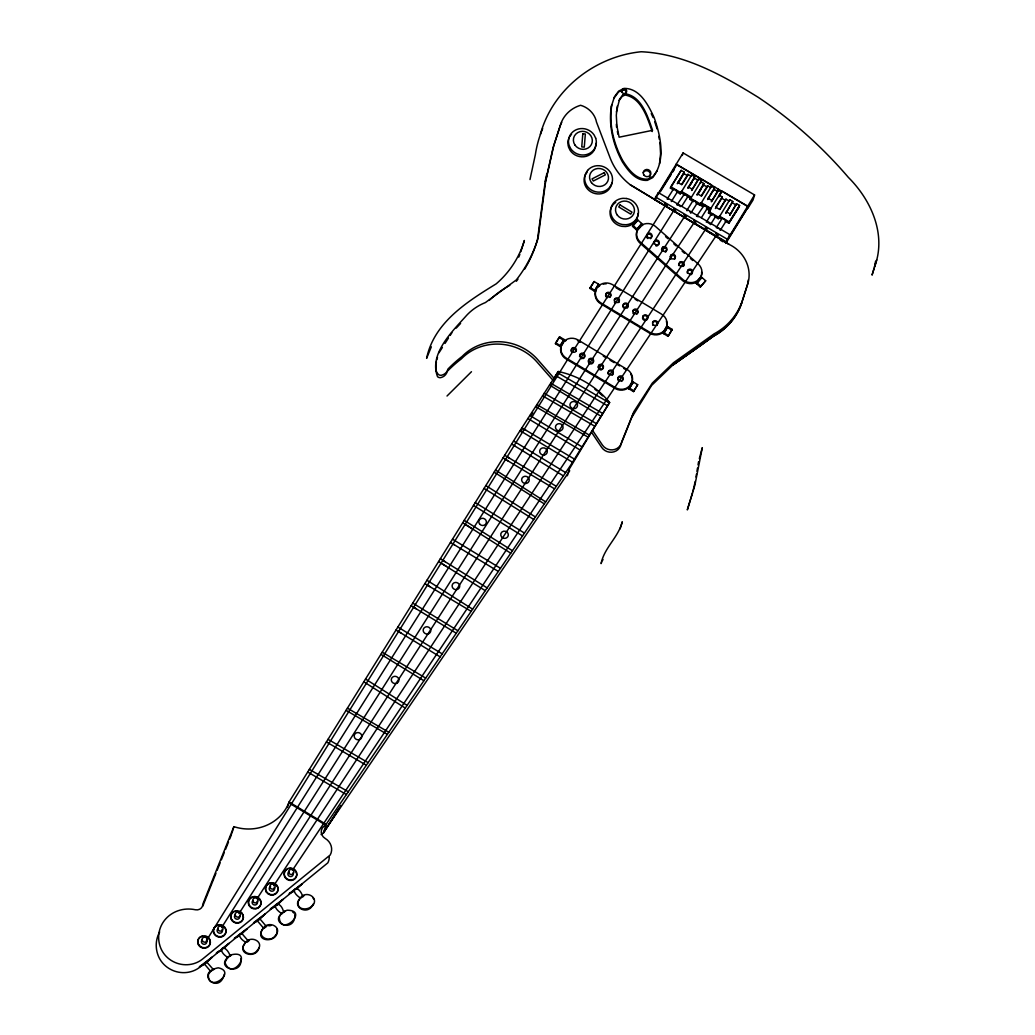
<?xml version="1.0" encoding="UTF-8"?>
<svg xmlns="http://www.w3.org/2000/svg" width="1035" height="1035" viewBox="0 0 1035 1035"><rect width="100%" height="100%" fill="white"/><g stroke="black" fill="none" stroke-linecap="round" stroke-linejoin="round"><path stroke-width="1.5" d="M436.356 361.888L435.981 366.985A8.836 8.306 17 0 0 437.546 373.402A3.519 3.312 17 0 0 441.635 375.213A9.043 8.5 17 0 0 447.948 369.068A140.178 131.781 17 0 1 462.14 356.428A50.456 47.429 17 0 1 537.747 359.662L554.126 378.383L553.402 380.738L537.023 362.03A50.456 47.429 17 0 0 461.429 358.796A140.178 131.781 17 0 0 447.224 371.423A9.043 8.5 17 0 1 440.91 377.581C439.733 377.853 438.439 377.516 437.546 376.688C428.671 353.737 452.709 331.032 466.707 315.274A54.532 51.258 17 0 1 485.428 302.556L516.258 279.967A140.889 132.441 17 0 0 538.174 237.584L545.574 181.875L553.816 145.379L560.634 124.342A31.943 30.028 17 0 1 580.596 105.285A22.007 20.687 17 0 1 596.496 122.104L610.107 157.863A62.514 58.762 17 0 0 630.237 184.773L728.989 244.338A34.97 32.874 17 0 1 748.318 281.947L742.638 299.865A64.752 60.871 17 0 1 714.046 333.891L673.487 362.742L652.335 383.053L633.808 411.749L621.763 441.738A10.661 10.027 17 0 1 602.396 445.024L592.563 430.366L609.615 402.486C596.703 386.689 578.216 375.692 558.279 371.513L518.017 433.833L289.063 801.996L287.51 807.08M611.788 104.91C608.709 123.941 613.561 143.58 622.617 160.373C628.219 169.158 636.02 179.999 647.729 179.107L653.059 176.39L657.199 170.762M616.407 111.974L619.538 99.244L622.501 95.233L625.36 93.771C641.778 96.475 647.781 116.619 652.567 130.319L619.111 137.202L616.925 125.959L616.304 115.325L617.261 106.139M659.515 163.853L660.576 153.736L659.916 142.351M208.371 975.009C208.087 993.691 237.597 971.839 218.243 967.803C193.856 972.641 219.239 995.903 224.323 974.155M279.269 917.204C280.252 937.813 309.918 910.024 287.005 910.231C263.809 920.956 295.247 935.614 294.871 914.604M298.171 901.795C296.411 911.123 310.681 910.774 313.45 903.749M696.956 471.236L697.486 468.066M698.03 464.896L698.56 461.726M695.96 477.019L696.464 474.121M875.545 261.35L874.523 266.939C886.762 234.867 871.379 200.273 848.351 177.373C822.152 146.737 791.749 119.724 758.241 97.329C722.624 75.283 684.006 53.691 641.195 51.75C595.228 56.291 552.69 89.178 540.386 134.278M529.998 179.534L535.367 154.59A123.915 116.489 17 0 1 542.676 128.573M545.122 181.358L546.842 173.751M692.958 491.366L695.222 481.353M699.324 458.608L702.299 447.663L694.951 484.923L687.318 509.906L692.557 492.763M231.879 833.253L233.884 826.654A44.79 42.112 17 0 0 288.817 802.824L325.844 825.167A7.905 7.439 17 0 0 325.145 838.415A13.119 12.329 17 0 1 330.204 854.988L202.679 958.966A26.367 24.788 17 0 1 160.684 947.918A31.037 29.174 17 0 1 165.859 918.757A31.037 29.174 17 0 1 195.382 909.765A6.326 5.951 17 0 0 202.873 904.034L233.884 826.654M210.377 971.399L208.837 974.077M213.702 969.704L213.986 968.76M230.714 955.822L230.999 954.878C254.183 949.095 232.461 981.736 225.177 963.016M245.347 942.872C237.468 951.126 252.178 958.332 257.379 950.195C265.219 942.07 250.612 934.566 245.347 942.872C235.566 953.972 256.628 959.781 259.086 947.517M248.672 941.177L248.969 940.233M263.317 928.227C255.425 936.481 270.148 943.687 275.336 935.549C283.189 927.425 268.582 919.921 263.317 928.227C252.268 942.963 280.136 943.726 276.914 929.249M436.77 359.895L437.495 357.528M266.642 926.532L266.926 925.588M281.274 913.582L279.735 916.273M284.599 911.887L284.884 910.942M300.176 898.173C291.65 906.608 306.101 914.992 311.91 906.44C320.384 898.134 306.101 889.427 300.176 898.173L298.636 900.864M303.501 896.478L303.798 895.534M321.083 834.546A7.905 7.439 17 0 1 323.425 833.071L326.103 824.339L570.479 465.478L609.615 402.486M630.651 374.01A11.463 10.777 17 0 1 631.997 382.251L630.91 384.852L626.835 388.772A11.463 10.777 17 0 1 615.424 388.642L566.481 359.223A11.463 10.777 17 0 1 560.879 346.971L555.446 343.698L555.691 342.87L559.599 336.802L564.023 339.467L559.87 346.363L564.023 339.467M559.599 336.802L555.446 343.698M558.279 371.513L554.126 378.383M666.398 321.38A11.463 10.777 17 0 1 666.527 326.982L663.694 331.808L661.365 333.503A11.463 10.777 17 0 1 649.967 333.373L601.024 303.954A11.463 10.777 17 0 1 595.423 291.702L589.976 288.442L590.235 287.601L594.142 281.533L598.566 284.198L594.4 291.094L598.566 284.198M594.142 281.533L589.976 288.442M701.614 272.14A11.463 10.777 17 0 1 700.63 277.639L696.878 281.843L694.252 283.085A11.463 10.777 17 0 1 682.996 280.925L640.406 243.497A11.463 10.777 17 0 1 637.288 230.546L632.553 226.38L632.864 225.371L637.922 220.144L641.765 223.534L636.396 229.77L641.765 223.534M637.922 220.144L632.553 226.38M567.335 475.751L569.509 468.674L592.563 430.366M633.265 382.031L629.099 388.927L633.265 382.031L637.689 384.697L633.524 391.592L627.74 388.112M633.524 391.592L637.689 384.697M632.359 416.458L651.623 385.408L672.763 365.109L713.322 336.259A65.477 61.544 17 0 0 741.927 302.22L747.606 284.314A34.97 32.874 17 0 0 748.292 279.929M663.642 333.671L667.795 326.762L672.22 329.428L668.054 336.323L662.271 332.843M664.418 332.455L667.795 326.762M668.054 336.323L672.22 329.428M620.107 528.859L622.268 521.782C618.4 537.32 604.142 547.813 601.089 563.622L601.62 562.199M701.821 277.406L696.452 283.642L701.821 277.406L705.676 280.783L700.307 287.018L695.274 282.594M700.307 287.018L705.676 280.783M874.213 268.013L872.052 275.103L876.684 259.863M722.262 191.242L748.383 206.599L726.247 241.789L654.78 199.755L655.608 197.064L658.389 192.626L729.869 234.66L729.416 236.148L754.567 194.955L683.1 152.921L657.937 194.101L658.389 192.626M672.854 189.56L670.408 188.124L670.822 186.779L681.146 170.348L684.161 172.12L683.372 174.682M682.311 155.47L683.1 152.921M681.146 170.348L670.408 188.124M684.161 172.12L677.304 183.713L683.747 173.466L687.512 175.691L681.884 184.644M676.528 191.721L680.202 193.881L691.69 174.915L694.705 176.687L693.916 179.249M680.202 193.881L681.366 191.346L691.16 197.103L690.073 199.509L693.748 201.67M687.512 175.691L687.926 174.333L690.94 176.105M691.277 176.261L691.69 174.915M694.705 176.687L687.848 188.267L694.291 178.033L698.056 180.245L691.626 190.492L698.47 178.9L701.484 180.672L700.41 183.079L700.824 181.733L703.826 183.506L703.05 186.067M690.073 199.509L701.484 180.672M703.826 183.506L696.982 195.085L703.425 184.851L707.19 187.063L701.562 196.029M696.206 203.106L699.867 205.266L711.433 186.196L714.435 187.969L707.591 199.561L714.021 189.314L717.798 191.54L711.356 201.773L718.212 190.181L721.227 191.954L708.871 211.606L708.47 212.938L712.132 215.112M702.765 206.625L700.32 205.189L701.096 202.627L710.89 208.384L710.113 210.946L706.439 208.785M707.19 187.063L707.604 185.718L710.618 187.49M711.019 187.542L711.718 185.252M713.658 190.531L714.732 187.024M717.798 191.54L718.497 189.25M721.511 191.022L719.092 196.65M715.366 208.527L721.796 198.293L722.21 196.948L719.209 195.175L718.795 196.508L720.813 193.299M714.59 216.548L718.251 218.708L729.766 199.703L732.78 201.476L725.936 213.068L732.78 201.476M718.251 218.708L719.441 216.134L729.235 221.891L728.821 223.237L725.147 221.076M719.946 209.471L725.988 199.16L729.002 200.932M729.364 201.049L729.766 199.703M736.545 203.701L729.701 215.28L736.545 203.701L739.559 205.46L739.158 206.806L728.821 223.237L739.158 206.806M726.247 241.789L729.869 234.66M725.755 243.406L748.383 206.599M754.567 194.955L753.001 200.065L747.891 208.203M520.851 251.686L524.37 240.469C519.454 257.288 509.466 272.49 496.166 283.862C467.341 301.56 434.014 322.454 426.614 358.33L431.336 346.816M202.834 906L215.966 873.255M217.156 870.28L220.144 862.841M221.335 859.865L224.31 852.426M225.514 849.45L228.489 842.011M229.679 839.036L231.478 834.572M225.1 962.084L227.105 958.462M518.781 257.094L519.855 254.403M633.084 414.103L621.039 444.106A10.661 10.027 17 0 1 601.671 447.379L591.839 432.721M560.879 346.971L563.713 342.145M595.423 291.702L596.496 289.101M210.817 971.425L213.288 969.459L206.495 961.774L204.283 963.831L210.817 971.529M230.223 955.861C224.673 941.772 215.086 949.664 228.088 957.647M241.647 933.518C235.087 934.631 246.356 945.149 248.012 941.436M281.973 913.711C267.755 904.81 280.576 898.251 283.706 912.404M264.003 928.356L265.982 926.791M277.652 904.06L276.888 904.978M614.298 300.124L614.609 299.581A2.549 2.393 17 0 1 619.034 301.987L618.723 302.531M593.055 362.742L593.262 362.405A2.549 2.393 17 0 0 588.824 359.986L588.514 360.529A2.549 2.393 17 0 0 588.359 361.137M632.877 311.289L633.187 310.746A2.549 2.393 17 0 1 637.625 313.152L637.301 313.696A2.549 2.393 17 0 1 636.848 314.148M602.771 368.965L603.082 368.421A2.549 2.393 17 0 0 598.657 366.015L598.346 366.558A2.549 2.393 17 0 0 598.204 367.787M652.529 322.959L652.839 322.415A2.549 2.393 17 0 1 656.371 321.988A2.549 2.393 17 0 1 656.953 325.365M602.266 560.841L603.017 559.547M567.956 359.119L666.165 204.296M206.599 940.323L567.904 359.093M569.716 470.731L323.683 832.243L340.916 805.579M674.613 209.264L221.606 927.58M654.78 199.755L657.561 195.317M658.389 193.998L676.903 164.552L711.265 184.773M660.382 191.669L671.107 174.592M672.763 171.978L674.406 169.352M671.301 201.553L677.589 191.553L676.696 190.479L673.423 189.107L667.148 199.108L668.325 199.25M678.546 182.354L681.767 177.244M687.926 174.333L681.496 184.579L677.718 182.354M676.942 204.865L684.704 193.649L688.133 196.12L681.871 206.069M689.892 185.64L692.312 181.798M690.888 213.068L697.267 202.938L695.882 201.514L693.101 200.492L686.735 210.623L687.46 210.61M698.224 193.739L701.445 188.616M707.604 185.718L701.161 195.964L697.396 193.739M699.867 205.266L701.355 202.912L700.32 205.189M696.529 216.393L704.434 204.93L707.875 207.401L701.484 217.557M708.47 212.938L710.476 209.73L706.802 207.569M706.31 222.15L711.485 213.935L713.736 214.62L715.651 216.38L710.476 224.608M722.21 196.948L715.78 207.181L719.545 209.406L725.988 199.16M716.272 227.661L722.055 218.463L724.293 219.148L726.208 220.908L720.321 230.197M729.235 221.891L739.559 205.46M587.039 172.224L585.189 175.135A14.011 13.17 17 0 0 590.985 191.902A14.011 13.17 17 0 0 609.046 189.211L610.883 186.287A14.011 13.17 17 0 0 611.853 182.988M323.425 833.071L338.419 809.499M238.969 913.62C388.112 681.172 534.267 446.784 685.261 215.539M257.133 898.626L670.693 257.715L695.041 221.283M438.931 352.806L442.398 347.45M444.998 343.439L448.453 338.083M450.186 335.405L451.907 332.727M520.527 431.634L522.274 428.93M530.981 415.449L532.727 412.745M273.732 885.662L706.439 227.985M292.789 869.711L717.113 234.259M637.288 230.546L641.04 226.342M614.104 98.002L618.244 92.374M619.163 100.486L622.126 96.475L624.972 95.013C641.402 97.73 647.405 117.874 652.192 131.561M302.841 896.724C298.248 882.674 287.549 889.802 300.629 898.199M665.984 251.673L665.828 251.841A2.549 2.393 17 0 1 665.298 252.191M674.587 259.216L674.781 258.996A2.549 2.393 17 0 0 670.874 255.852L670.46 256.331A2.549 2.393 17 0 0 670.188 256.9M223.288 948.642L223.767 947.892M259.216 919.352L259.681 918.601L258.284 919.365M300.875 897.811L303.087 896.232M456.241 328.082L460.575 323.438M447.016 396.017L471.468 371.72M257.974 919.649L257.223 920.671L263.757 928.369M206.056 963.145L212.162 957.168L199.354 966.832L204.387 964.413M224.09 948.28L229.175 943.299L221.49 949.095M242.048 933.635L247.145 928.654L234.337 938.318L239.357 935.886M258.983 919.986L265.102 914.009L253.575 922.702M276.953 905.34L283.06 899.363L270.251 909.028L275.284 906.595M296.877 888.923L301.974 883.942L289.166 893.606L294.186 891.187M677.589 191.553L676.398 191.41M688.133 196.12L687.408 196.145M697.267 202.938L696.076 202.795M707.875 207.401L706.168 207.013M715.651 216.38L714.461 216.237M726.208 220.908L725.483 220.934M218.928 951.023L216.367 952.963L221.399 950.531M741.927 302.22A64.752 60.871 17 0 1 713.322 336.259L672.763 365.109L699.958 346.065M700.307 345.806L713.322 336.259M598.256 286.876L599.666 285.841L598.308 285.026M566.041 340.45L565.136 341.11L560.452 338.303M230.999 954.878C211.502 967.363 242.902 977.454 240.987 958.539M258.297 920.154L257.314 920.697M205.357 963.326L204.283 963.831M275.944 905.741L275.181 906.026M222.059 949.664L221.296 949.962M619.577 91.688L623.575 89.657M253.549 923.065L257.314 921.241M284.185 911.654L281.727 913.724M230.3 955.59L227.842 957.66M268.764 925.82L270.898 925.588M677.291 204.762L679.18 205.551M716.634 227.545L718.523 228.347M697.254 216.367L698.224 216.768M707.5 222.305L709.091 223.172M309.349 769.393L348.29 791.749M557.554 372.652L609.408 402.822M555.653 375.589L607.558 405.798M550.723 383.209L602.771 413.495M544.216 393.274L596.458 423.677M542.56 395.836L594.84 426.265M536.893 404.607L589.342 435.127M535.6 406.613L588.087 437.145M450.432 542.521L454.468 544.863M347.411 708.173L388.798 732.262M346.065 710.346L387.362 734.371M328.03 739.326L368.098 762.653M326.4 741.966L366.351 765.227M307.705 772.032L346.389 794.544M675.971 164.242L747.451 206.275M732.366 202.821L736.144 205.046M721.796 198.293L725.574 200.505M708.005 198.202L711.769 200.428M688.262 186.921L692.04 189.146M726.35 211.709L730.115 213.935M700.682 203.973L704.356 206.133M680.952 192.691L684.627 194.852M687.072 196.288L700.281 203.921M670.822 186.779L680.616 192.536M708.871 211.606L718.665 217.363M719.027 217.479L721.473 218.915M655.608 197.064L727.075 239.098M720.256 240.172L723.012 241.789M524.279 429.279L574.438 459.1M395.991 630.056L401.088 633.097M382.213 652.205L425.683 678.106M380.893 654.34L384.244 656.345M505.598 459.462L554.566 488.843M427.377 585.176L471.145 611.349M616.058 287.769L620.133 290.214M635.089 299.206L637.806 300.849M666.527 326.982L667.536 327.603M668.649 328.263L671.961 330.256M590.235 287.601L594.659 290.266M663.888 332.83L668.312 335.495M577.439 340.58L580.156 342.21M603.276 356.105L605.992 357.748M610.068 360.193L614.156 362.651M616.873 364.281L619.59 365.911M623.665 368.369L626.382 370M631.997 382.251L633.006 382.859M555.691 342.87L560.116 345.535M629.358 388.099L633.782 390.764M529.868 415.488L582.045 446.861M507.176 456.797L556.287 486.308M630.237 184.773L728.989 244.338M527.928 418.502L580.079 450.018M521.899 427.83L525.741 430.146M520.075 430.651L572.484 462.244M289.063 801.996L326.103 824.339M549.533 385.059L601.05 416.264M513.541 441.026L565.627 472.594M511.652 444.067L514.848 446.007M504.679 455.271L509.285 458.065M503.049 457.91L507.836 460.808M452.489 539.209L500.474 568.28M452.981 543.97L498.327 571.436M411.115 605.734L416.329 608.89M397.854 627.055L442.191 653.861M398.54 631.557L440.147 656.85M413.651 607.247L456.241 633.226M424.88 583.611L429.745 586.586M412.745 603.107L457.923 630.755M514.149 445.58L563.389 475.893M383.442 655.854L423.897 680.732M475.259 502.596L524.447 533.077M473.487 505.442L522.507 535.923M442.838 560.284L487.123 587.88M441.065 563.131L485.234 590.649M484.082 488.404L533.711 519.466M512.428 550.711L464.21 520.346M462.71 522.779L472.71 529.092M365.51 679.063L407.104 705.391M495.48 470.058L545.704 501.859M494.174 472.167L544.307 503.903M485.842 485.583L535.405 516.97M465.194 524.331L510.747 553.182M440.367 558.693L445.192 561.746M438.607 561.526L446.447 566.481M426.963 580.247L472.62 609.162M363.802 681.819L405.267 708.082M685.351 195.097L683.98 193.674M719.053 228.67L720.438 230.106M679.71 205.887L680.603 206.573M709.583 223.521L710.282 224.168M689.996 211.994L690.694 212.641M292.62 911.926L293.979 913.09M665.57 236.614L667.937 238.697M673.85 243.898L676.217 245.968M682.13 251.169L684.497 253.252M690.41 258.452L692.777 260.522M641.467 224.543L642.644 225.578M700.63 277.639L701.51 278.415M632.864 225.371L636.706 228.748M696.762 282.633L700.617 286.009M704.201 205.693L703.709 204.956M711.976 214.672L711.485 213.935M693.592 201.23L693.101 200.492M673.914 189.845L673.423 189.107M259.681 918.601L266.228 926.299M241.724 933.35L248.258 940.944M312.893 897.681L313.773 899.182M651.222 113.63L653.124 117.563M654.715 121.768L657.109 129.013M658.752 136.4L659.334 139.376M617.365 131.419L617.908 134.227M616.368 124.174L616.537 127.214M594.879 389.276A86.164 81.002 17 0 1 596.872 390.855M599.77 393.313A86.164 81.002 17 0 1 602.551 395.9M606.07 399.51A86.164 81.002 17 0 1 608.567 402.356M329.233 856.877A13.119 12.329 17 0 1 327.784 862.892L200.26 966.871A26.367 24.788 17 0 1 158.277 955.835A31.037 29.174 17 0 1 159.662 931.94M526.66 265.672A140.889 132.441 17 0 0 537.45 239.952L544.85 184.23L553.104 147.733L559.909 126.697A31.943 30.028 17 0 1 561.733 122.363M526 266.836A140.889 132.441 17 0 1 524.654 269.126M517.979 279.127A140.889 132.441 17 0 1 516.361 281.274M489.193 300.422A110.344 103.733 17 0 1 509.802 285.311M627.029 308.119A2.549 2.393 17 0 0 627.482 307.68L627.792 307.136A2.549 2.393 17 0 0 623.368 304.73L623.057 305.273A2.549 2.393 17 0 0 623.109 307.11M623.937 308.107A2.549 2.393 17 0 1 623.458 307.654M615.178 302.957A2.549 2.393 17 0 1 614.35 301.961M645.504 320.397A2.549 2.393 17 0 0 647.16 319.479L647.47 318.935A2.549 2.393 17 0 0 643.046 316.529L642.735 317.072A2.549 2.393 17 0 0 644.844 320.397M603.301 284.133A11.463 10.777 17 0 1 606.238 283.797M652.93 325.339A2.549 2.393 17 0 1 652.58 324.796M633.769 314.123A2.549 2.393 17 0 1 632.941 313.139M610.236 296.98A2.549 2.393 17 0 1 609.783 297.42M607.286 297.718A2.549 2.393 17 0 1 605.876 296.411M605.682 295.803A2.549 2.393 17 0 1 605.811 294.561L606.135 294.031A2.549 2.393 17 0 1 610.559 296.437M670.771 259.255A2.549 2.393 17 0 1 670.15 258.142M690.94 274.702A2.549 2.393 17 0 0 691.794 271.196A2.549 2.393 17 0 0 688.003 270.743L687.576 271.209A2.549 2.393 17 0 0 687.279 273.02M683.656 265.827A2.549 2.393 17 0 1 683.385 266.396M678.753 265.529A2.549 2.393 17 0 1 679.063 263.731L679.478 263.252A2.549 2.393 17 0 1 683.76 265.206M661.559 249.888A2.549 2.393 17 0 1 661.934 248.698L662.348 248.232A2.549 2.393 17 0 1 666.527 250.806M650.368 238.684A2.549 2.393 17 0 0 650.899 238.335L651.325 237.856A2.549 2.393 17 0 0 647.418 234.712L647.004 235.191A2.549 2.393 17 0 0 646.927 237.597M647.832 238.529A2.549 2.393 17 0 1 647.315 238.115M658.609 244.79A2.549 2.393 17 0 0 654.715 241.647L654.288 242.125A2.549 2.393 17 0 0 653.991 243.937M657.652 245.606A2.549 2.393 17 0 1 657.044 245.812M656.384 245.864A2.549 2.393 17 0 1 655.724 245.735M571.333 351.68A2.549 2.393 17 0 1 571.281 349.83L571.592 349.287A2.549 2.393 17 0 1 576.172 351.098M612.177 375.188A2.549 2.393 17 0 0 612.629 374.748L612.94 374.204A2.549 2.393 17 0 0 608.515 371.798L608.205 372.341A2.549 2.393 17 0 0 608.05 372.949M608.257 374.178A2.549 2.393 17 0 1 608.062 373.57M601.749 369.715A2.549 2.393 17 0 1 599.808 369.715M592.486 363.388A2.549 2.393 17 0 1 591.296 363.854M590.623 363.854A2.549 2.393 17 0 1 589.407 363.376M588.915 362.923A2.549 2.393 17 0 1 588.385 361.771M583.171 358.55A2.549 2.393 17 0 0 584.193 357.799L584.503 357.256A2.549 2.393 17 0 0 580.079 354.85L579.768 355.393A2.549 2.393 17 0 0 579.626 356.622M581.877 358.705A2.549 2.393 17 0 1 581.23 358.537M621.401 381.385A2.549 2.393 17 0 0 622.32 377.697A2.549 2.393 17 0 0 618.296 377.684L617.986 378.215A2.549 2.393 17 0 0 619.46 381.372M293.681 869.426A6.365 5.99 17 0 1 295.208 878.573A6.365 5.99 17 0 1 285.505 878.107A6.365 5.99 17 0 1 287.342 869.115M288.881 868.585A6.365 5.99 17 0 1 292.155 868.74M292.866 872.919A2.665 2.497 17 0 1 291.844 876.296A2.665 2.497 17 0 1 288.235 875.209A2.665 2.497 17 0 1 289.257 871.819M274.184 887.551A2.665 2.497 17 0 1 273.162 890.941A2.665 2.497 17 0 1 269.553 889.841A2.665 2.497 17 0 1 270.575 886.465M257.094 901.33A2.665 2.497 17 0 1 256.266 904.603A2.665 2.497 17 0 1 252.734 903.995A2.665 2.497 17 0 1 252.941 900.605M256.395 897.164A6.365 5.99 17 0 1 259.785 906.595A6.365 5.99 17 0 1 249.409 906.091A6.365 5.99 17 0 1 253.109 897.009M239.693 916.195A2.665 2.497 17 0 1 236.394 919.119A2.665 2.497 17 0 1 235.281 914.849M240.249 912.081A6.365 5.99 17 0 1 241.789 921.228A6.365 5.99 17 0 1 232.073 920.762A6.365 5.99 17 0 1 233.91 911.77M235.45 911.253A6.365 5.99 17 0 1 237.093 911.123M225.19 928.369A6.365 5.99 17 0 1 222.24 936.701A6.365 5.99 17 0 1 213.663 932.884A6.365 5.99 17 0 1 218.1 925.225M219.756 925.109A6.365 5.99 17 0 1 221.387 925.393M222.9 926.066A6.365 5.99 17 0 1 224.207 927.075M222.085 929.559A2.665 2.497 17 0 1 221.257 932.833A2.665 2.497 17 0 1 217.725 932.224A2.665 2.497 17 0 1 217.932 928.835M206.418 940.621A2.665 2.497 17 0 1 205.59 943.907A2.665 2.497 17 0 1 202.045 943.286A2.665 2.497 17 0 1 202.252 939.909M205.706 936.455A6.365 5.99 17 0 1 209.109 945.886A6.365 5.99 17 0 1 198.72 945.395A6.365 5.99 17 0 1 202.433 936.3M643.201 172.677A3.817 3.597 17 0 1 648.699 171.331A3.817 3.597 17 0 1 649.566 176.726M624.39 94.728A2.549 2.393 17 0 1 623.083 94.677M621.595 91.067A2.549 2.393 17 0 1 625.075 90.356A2.549 2.393 17 0 1 625.955 93.68M595.785 143.386A14.011 13.17 17 0 1 586.133 156.337A14.011 13.17 17 0 1 570.143 150.385L568.59 147.203A14.011 13.17 17 0 1 569.457 137.137M570.052 136.154A14.011 13.17 17 0 1 571.527 134.356M637.922 213.469A14.011 13.17 17 0 1 625.528 226.536L621.88 226.342A14.011 13.17 17 0 1 610.443 216.043A14.011 13.17 17 0 1 615.721 202.381M582.808 133.722L581.748 146.892L584.27 147.151L585.344 133.994L582.808 133.722M611.4 106.152C608.334 125.196 613.173 144.822 622.242 161.628C627.844 170.4 635.632 181.241 647.354 180.362L652.671 177.632C666.061 160.606 660.796 136.413 654.146 117.628C648.35 105.182 639.889 88.066 623.95 88.402L618.632 91.132L614.479 96.76L611.4 106.152M632.243 381.423L629.409 386.249L627.094 387.944A11.463 10.777 17 0 1 615.683 387.814L566.74 358.395A11.463 10.777 17 0 1 563.971 341.317L566.287 339.622A11.463 10.777 17 0 1 577.698 339.752L626.641 369.172A11.463 10.777 17 0 1 632.243 381.423M666.786 326.154L663.94 330.98L661.624 332.675A11.463 10.777 17 0 1 650.213 332.546L601.27 303.126A11.463 10.777 17 0 1 598.502 286.048L600.83 284.353A11.463 10.777 17 0 1 612.228 284.483L661.171 313.903A11.463 10.777 17 0 1 666.786 326.154M571.85 348.459L571.54 349.002A2.549 2.393 17 0 0 575.965 351.408L576.275 350.865A2.549 2.393 17 0 0 571.85 348.459M606.381 293.19L606.07 293.733A2.549 2.393 17 0 0 610.495 296.139L610.805 295.596A2.549 2.393 17 0 0 606.381 293.19M580.324 354.009L580.014 354.552A2.549 2.393 17 0 0 584.439 356.971L584.749 356.428A2.549 2.393 17 0 0 580.324 354.009M614.868 298.753L614.557 299.296A2.549 2.393 17 0 0 618.982 301.702L619.292 301.159A2.549 2.393 17 0 0 614.868 298.753M589.083 359.158L588.773 359.701A2.549 2.393 17 0 0 589.652 362.535L590.235 362.858A2.549 2.393 17 0 0 593.197 362.108L593.508 361.564A2.549 2.393 17 0 0 589.083 359.158M623.626 303.902L623.303 304.445A2.549 2.393 17 0 0 627.727 306.852L628.051 306.308A2.549 2.393 17 0 0 623.626 303.902M598.916 365.187L598.592 365.73A2.549 2.393 17 0 0 603.017 368.137L603.34 367.593A2.549 2.393 17 0 0 598.916 365.187M633.446 309.918L633.135 310.461A2.549 2.393 17 0 0 637.56 312.868L637.87 312.324A2.549 2.393 17 0 0 633.446 309.918M608.761 370.957L608.451 371.5A2.549 2.393 17 0 0 612.875 373.92L613.199 373.376A2.549 2.393 17 0 0 608.761 370.957M643.304 315.701L642.994 316.244A2.549 2.393 17 0 0 647.418 318.651L647.729 318.107A2.549 2.393 17 0 0 643.304 315.701M618.555 376.843L618.244 377.387A2.549 2.393 17 0 0 619.124 380.22L619.706 380.544A2.549 2.393 17 0 0 622.889 379.444A2.549 2.393 17 0 0 621.906 376.3A2.549 2.393 17 0 0 618.555 376.843M653.085 321.587L652.774 322.131A2.549 2.393 17 0 0 655.336 325.469A2.549 2.393 17 0 0 657.354 321.963A2.549 2.393 17 0 0 653.085 321.587M587.582 170.426L585.745 173.35A14.011 13.17 17 0 0 591.528 190.104A14.011 13.17 17 0 0 609.589 187.413L611.426 184.489A14.011 13.17 17 0 0 605.643 167.735A14.011 13.17 17 0 0 587.582 170.426M620.043 204.93L618.736 206.948L630.703 214.142L631.997 212.123L620.043 204.93M700.941 276.63L697.189 280.834L694.563 282.063A11.463 10.777 17 0 1 683.307 279.916L640.717 242.488A11.463 10.777 17 0 1 641.351 225.332L643.977 224.09A11.463 10.777 17 0 1 655.233 226.238L697.823 263.666A11.463 10.777 17 0 1 700.941 276.63M665.13 203.559L667.252 204.93L665.13 203.559M673.591 208.54L675.7 209.911L673.591 208.54M684.238 214.801L686.36 216.173L684.238 214.801M694.019 220.558L696.141 221.93L694.162 220.52M705.404 227.247L707.526 228.631L705.404 227.247M716.091 233.535L718.212 234.906L716.091 233.535M647.729 233.703L647.315 234.169A2.549 2.393 17 0 0 651.209 237.313L651.636 236.847A2.549 2.393 17 0 0 647.729 233.703M655.026 240.637L654.599 241.103A2.549 2.393 17 0 0 658.506 244.247L658.92 243.768A2.549 2.393 17 0 0 655.026 240.637M662.659 247.21L662.245 247.688A2.549 2.393 17 0 0 666.139 250.832L666.566 250.354A2.549 2.393 17 0 0 662.659 247.21M671.185 254.843L670.771 255.322A2.549 2.393 17 0 0 674.665 258.452L675.092 257.987A2.549 2.393 17 0 0 671.185 254.843M679.788 262.243L679.374 262.709A2.549 2.393 17 0 0 683.281 265.853L683.695 265.374A2.549 2.393 17 0 0 679.788 262.243M688.314 269.721L687.887 270.2A2.549 2.393 17 0 0 689.763 273.913A2.549 2.393 17 0 0 692.454 270.847A2.549 2.393 17 0 0 688.314 269.721M360.542 738.977L359.727 739.469A3.817 3.597 17 0 1 354.475 737.425A3.817 3.597 17 0 1 356.92 732.702A3.817 3.597 17 0 1 361.733 735.574L361.81 736.519A3.817 3.597 17 0 1 360.542 738.977M604.142 172.703L592.046 178.887L593.314 181.021L605.397 174.824L604.142 172.703M428.697 633.666L427.765 633.938A3.817 3.597 17 0 1 423.341 631.311A3.817 3.597 17 0 1 425.579 626.99A3.817 3.597 17 0 1 430.379 628.866L430.715 629.772A3.817 3.597 17 0 1 428.697 633.666M396.793 683.216L395.862 683.501A3.817 3.597 17 0 1 391.45 680.862A3.817 3.597 17 0 1 393.675 676.541A3.817 3.597 17 0 1 398.475 678.417L398.811 679.322A3.817 3.597 17 0 1 396.793 683.216M560.038 430.845L559.055 430.883A3.817 3.597 17 0 1 555.834 425.605A3.817 3.597 17 0 1 562.096 424.971L562.665 425.773A3.817 3.597 17 0 1 560.038 430.845M544.255 455.012L543.259 455.051A3.817 3.597 17 0 1 540.296 449.371A3.817 3.597 17 0 1 546.868 449.94L547.192 450.846A3.817 3.597 17 0 1 544.255 455.012M456.681 589.614L455.685 589.639A3.817 3.597 17 0 1 452.722 583.96A3.817 3.597 17 0 1 459.294 584.529L459.618 585.435A3.817 3.597 17 0 1 456.681 589.614M626.628 198.513L622.992 198.319A14.011 13.17 17 0 0 610.598 210.804A14.011 13.17 17 0 0 622.436 224.543L626.072 224.737A14.011 13.17 17 0 0 638.479 212.253A14.011 13.17 17 0 0 626.628 198.513M525.211 483.487L524.253 483.28A3.817 3.597 17 0 1 522.261 477.808A3.817 3.597 17 0 1 528.277 477.575L528.846 478.377A3.817 3.597 17 0 1 525.237 483.487M506.594 531.77L505.688 531.33A3.817 3.597 17 0 0 501.664 537.036L502.415 537.683A3.817 3.597 17 0 0 507.68 536.803A3.817 3.597 17 0 0 506.594 531.77M595.681 138.172L594.129 135.003A14.011 13.17 17 0 0 576.443 129.634A14.011 13.17 17 0 0 569.134 145.405L570.686 148.587A14.011 13.17 17 0 0 588.372 153.956A14.011 13.17 17 0 0 595.681 138.172M285.013 876.8A6.365 5.99 17 0 0 295.984 877.331A6.365 5.99 17 0 0 290.654 868.042A6.365 5.99 17 0 0 285.013 876.8M288.868 873.126A2.665 2.497 17 0 0 293.461 873.346A2.665 2.497 17 0 0 291.223 869.465A2.665 2.497 17 0 0 288.868 873.126M266.202 891.86A6.365 5.99 17 0 0 277.186 892.377A6.365 5.99 17 0 0 271.843 883.101A6.365 5.99 17 0 0 266.202 891.86M270.187 887.771A2.665 2.497 17 0 0 274.78 887.991A2.665 2.497 17 0 0 272.541 884.11A2.665 2.497 17 0 0 270.187 887.771M266.331 891.445A6.365 5.99 17 0 0 277.302 891.963A6.365 5.99 17 0 0 271.972 882.687A6.365 5.99 17 0 0 266.331 891.445M253.109 901.55A2.665 2.497 17 0 0 257.689 901.77A2.665 2.497 17 0 0 255.464 897.888A2.665 2.497 17 0 0 253.109 901.55M249.241 905.224A6.365 5.99 17 0 0 260.225 905.741A6.365 5.99 17 0 0 254.882 896.465A6.365 5.99 17 0 0 249.241 905.224M235.45 915.794A2.665 2.497 17 0 0 240.029 916.001A2.665 2.497 17 0 0 237.804 912.133A2.665 2.497 17 0 0 235.45 915.794M214.232 933.454A6.365 5.99 17 0 0 225.216 933.971A6.365 5.99 17 0 0 219.873 924.695A6.365 5.99 17 0 0 214.232 933.454M218.1 929.766A2.665 2.497 17 0 0 222.68 929.986A2.665 2.497 17 0 0 220.455 926.118A2.665 2.497 17 0 0 218.1 929.766M202.42 940.841A2.665 2.497 17 0 0 207 941.061A2.665 2.497 17 0 0 204.775 937.18A2.665 2.497 17 0 0 202.42 940.841M198.565 944.515A6.365 5.99 17 0 0 209.536 945.046A6.365 5.99 17 0 0 204.206 935.756A6.365 5.99 17 0 0 198.565 944.515M231.581 919.468A6.365 5.99 17 0 0 242.565 919.986A6.365 5.99 17 0 0 237.222 910.709A6.365 5.99 17 0 0 231.581 919.468M643.912 175.031A3.817 3.597 17 0 0 650.485 174.695A3.817 3.597 17 0 0 646.694 169.455A3.817 3.597 17 0 0 643.912 175.031M621.944 92.231A2.549 2.393 17 0 0 626.33 92.438A2.549 2.393 17 0 0 624.196 88.725A2.549 2.393 17 0 0 621.944 92.231M574.891 144.952A9.522 8.953 17 0 0 591.296 144.706A9.522 8.953 17 0 0 582.382 131.329A9.522 8.953 17 0 0 574.891 144.952M591.464 182.639A9.522 8.953 17 0 0 607.765 181.254A9.522 8.953 17 0 0 597.868 168.485A9.522 8.953 17 0 0 591.464 182.639M617.339 215.151A9.522 8.953 17 0 0 633.666 213.96A9.522 8.953 17 0 0 623.937 201.088A9.522 8.953 17 0 0 617.339 215.151M479.761 524.202A3.817 3.597 17 0 0 486.217 523.128A3.817 3.597 17 0 0 481.831 518.328A3.817 3.597 17 0 0 479.761 524.202M570.88 407.428A3.817 3.597 17 0 0 577.336 406.367A3.817 3.597 17 0 0 572.937 401.554A3.817 3.597 17 0 0 570.88 407.428"/></g></svg>
